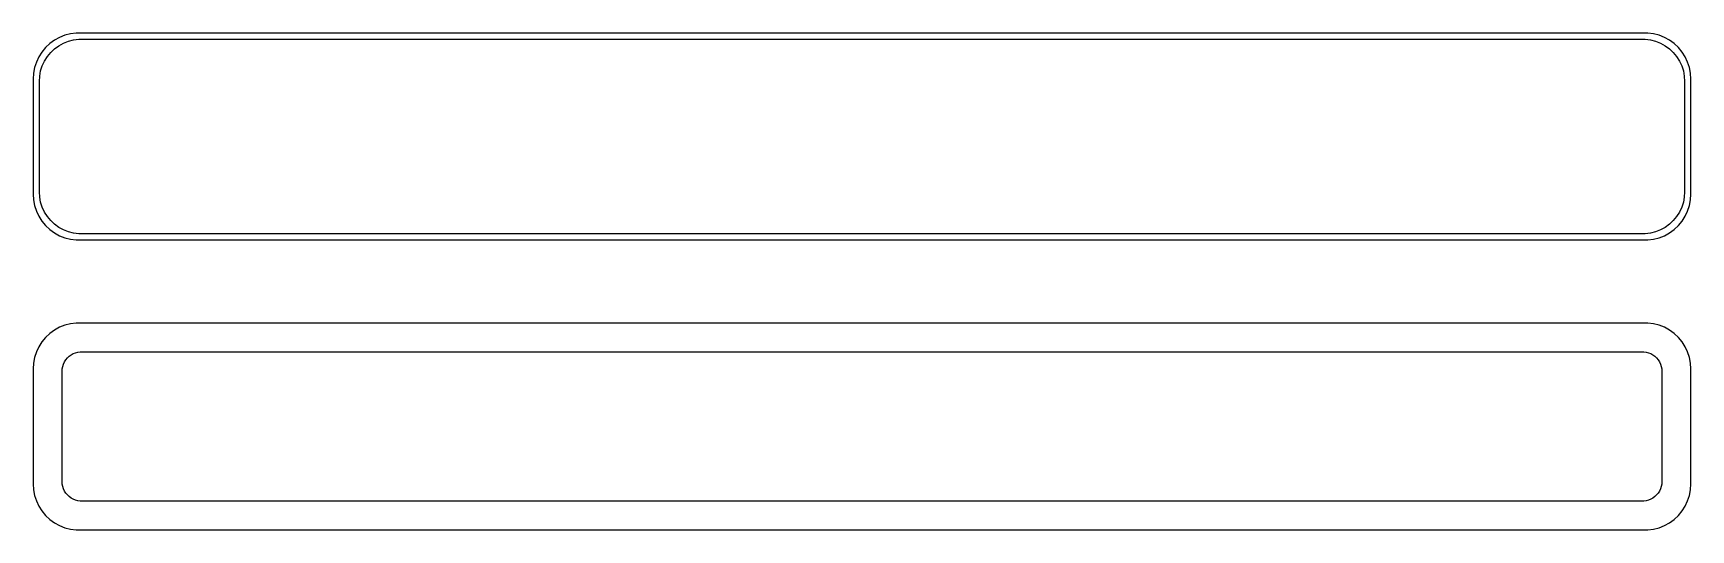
# Model space of a CAD drawing. Header units: metres. Extents: x -90 to 90, y 52 to 106.
import ezdxf

# ---------------------------------------------------------------- set-up
doc = ezdxf.new("R2010")
doc.units = ezdxf.units.M

msp = doc.modelspace()

# ---------------------------------------------------------------- linework, layer by layer
for p, q in [((-88.1871, 104.603), (-88.6448, 104.173)), ((-87.6791, 104.972), (-88.1871, 104.603)), ((-87.1289, 105.274), (-87.6791, 104.972)), ((-87.2032, 104.366), (-86.6994, 104.643)), ((-86.5451, 105.505), (-87.1289, 105.274)), ((-86.6994, 104.643), (-86.1648, 104.854)), ((-85.9369, 105.661), (-86.5451, 105.505)), ((-86.1648, 104.854), (-85.6079, 104.997)), ((-85.3139, 105.74), (-85.9369, 105.661)), ((-85.6079, 104.997), (-85.0375, 105.069)), ((85.3139, 105.74), (-85.3139, 105.74)), ((-85.0375, 105.069), (85.0375, 105.069)), ((85.0375, 105.069), (85.6079, 104.997)), ((85.9369, 105.661), (85.3139, 105.74)), ((85.6079, 104.997), (86.1648, 104.854)), ((86.5451, 105.505), (85.9369, 105.661)), ((86.1648, 104.854), (86.6994, 104.643)), ((87.1289, 105.274), (86.5451, 105.505)), ((86.6994, 104.643), (87.2032, 104.366)), ((87.6791, 104.972), (87.1289, 105.274)), ((88.1871, 104.603), (87.6791, 104.972)), ((88.6448, 104.173), (88.1871, 104.603)), ((-89.3815, 103.159), (-89.6489, 102.591)), ((-89.0451, 103.689), (-89.3815, 103.159)), ((-88.6448, 104.173), (-89.0451, 103.689)), ((-89.0069, 102.185), (-88.7621, 102.706)), ((-88.7621, 102.706), (-88.454, 103.191)), ((-88.454, 103.191), (-88.0875, 103.634)), ((-88.0875, 103.634), (-87.6684, 104.028)), ((-87.6684, 104.028), (-87.2032, 104.366)), ((87.2032, 104.366), (87.6684, 104.028)), ((87.6684, 104.028), (88.0875, 103.634)), ((88.0875, 103.634), (88.454, 103.191)), ((88.454, 103.191), (88.7621, 102.706)), ((89.0451, 103.689), (88.6448, 104.173)), ((88.7621, 102.706), (89.0069, 102.185)), ((89.3815, 103.159), (89.0451, 103.689)), ((89.6489, 102.591), (89.3815, 103.159)), ((-89.9606, 101.377), (-90, 100.75)), ((-89.8429, 101.993), (-89.9606, 101.377)), ((-89.6489, 102.591), (-89.8429, 101.993)), ((-89.3284, 100.5), (-89.2923, 101.074)), ((-89.2923, 101.074), (-89.1846, 101.639)), ((-89.1846, 101.639), (-89.0069, 102.185)), ((89.0069, 102.185), (89.1846, 101.639)), ((89.1846, 101.639), (89.2923, 101.074)), ((89.2923, 101.074), (89.3284, 100.5)), ((89.8429, 101.993), (89.6489, 102.591)), ((89.9606, 101.377), (89.8429, 101.993)), ((90, 100.75), (89.9606, 101.377)), ((-90, 100.75), (-90, 88.25)), ((-89.3284, 88.5), (-89.3284, 100.5)), ((89.3284, 100.5), (89.3284, 88.5)), ((90, 88.25), (90, 100.75)), ((-90, 88.25), (-89.9606, 87.6233)), ((-89.2923, 87.9262), (-89.3284, 88.5)), ((89.3284, 88.5), (89.2923, 87.9262)), ((89.9606, 87.6233), (90, 88.25)), ((-89.9606, 87.6233), (-89.8429, 87.0066)), ((-89.8429, 87.0066), (-89.6489, 86.4094)), ((-89.6489, 86.4094), (-89.3815, 85.8412)), ((-89.1846, 87.3614), (-89.2923, 87.9262)), ((-89.0069, 86.8146), (-89.1846, 87.3614)), ((-88.7621, 86.2943), (-89.0069, 86.8146)), ((89.0069, 86.8146), (88.7621, 86.2943)), ((89.1846, 87.3614), (89.0069, 86.8146)), ((89.2923, 87.9262), (89.1846, 87.3614)), ((89.3815, 85.8412), (89.6489, 86.4094)), ((89.6489, 86.4094), (89.8429, 87.0066)), ((89.8429, 87.0066), (89.9606, 87.6233)), ((-89.3815, 85.8412), (-89.0451, 85.3111)), ((-89.0451, 85.3111), (-88.6448, 84.8273)), ((-88.454, 85.8089), (-88.7621, 86.2943)), ((-88.6448, 84.8273), (-88.1871, 84.3974)), ((-88.0875, 85.3658), (-88.454, 85.8089)), ((-87.6684, 84.9723), (-88.0875, 85.3658)), ((-87.2032, 84.6343), (-87.6684, 84.9723)), ((-86.6994, 84.3573), (-87.2032, 84.6343)), ((87.2032, 84.6343), (86.6994, 84.3573)), ((87.6684, 84.9723), (87.2032, 84.6343)), ((88.0875, 85.3658), (87.6684, 84.9723)), ((88.454, 85.8089), (88.0875, 85.3658)), ((88.1871, 84.3974), (88.6448, 84.8273)), ((88.7621, 86.2943), (88.454, 85.8089)), ((88.6448, 84.8273), (89.0451, 85.3111)), ((89.0451, 85.3111), (89.3815, 85.8412)), ((-88.1871, 84.3974), (-87.6791, 84.0284)), ((-87.6791, 84.0284), (-87.1289, 83.7259)), ((-87.1289, 83.7259), (-86.5451, 83.4947)), ((-86.1648, 84.1456), (-86.6994, 84.3573)), ((-86.5451, 83.4947), (-85.9369, 83.3386)), ((-85.6079, 84.0027), (-86.1648, 84.1456)), ((-85.9369, 83.3386), (-85.3139, 83.2599)), ((-85.0375, 83.9306), (-85.6079, 84.0027)), ((-85.3139, 83.2599), (85.3139, 83.2599)), ((85.0375, 83.9306), (-85.0375, 83.9306)), ((85.6079, 84.0027), (85.0375, 83.9306)), ((85.3139, 83.2599), (85.9369, 83.3386)), ((86.1648, 84.1456), (85.6079, 84.0027)), ((85.9369, 83.3386), (86.5451, 83.4947)), ((86.6994, 84.3573), (86.1648, 84.1456)), ((86.5451, 83.4947), (87.1289, 83.7259)), ((87.1289, 83.7259), (87.6791, 84.0284)), ((87.6791, 84.0284), (88.1871, 84.3974)), ((-86.5451, 74.0053), (-87.1289, 73.7741)), ((-85.9369, 74.1614), (-86.5451, 74.0053)), ((-85.3139, 74.2401), (-85.9369, 74.1614)), ((85.3139, 74.2401), (-85.3139, 74.2401)), ((85.9369, 74.1614), (85.3139, 74.2401)), ((86.5451, 74.0053), (85.9369, 74.1614)), ((87.1289, 73.7741), (86.5451, 74.0053)), ((-89.0451, 72.1889), (-89.3815, 71.6588)), ((-88.6448, 72.6727), (-89.0451, 72.1889)), ((-88.1871, 73.1026), (-88.6448, 72.6727)), ((-87.6791, 73.4716), (-88.1871, 73.1026)), ((-87.1289, 73.7741), (-87.6791, 73.4716)), ((87.6791, 73.4716), (87.1289, 73.7741)), ((88.1871, 73.1026), (87.6791, 73.4716)), ((88.6448, 72.6727), (88.1871, 73.1026)), ((89.0451, 72.1889), (88.6448, 72.6727)), ((89.3815, 71.6588), (89.0451, 72.1889)), ((-89.8429, 70.4934), (-89.9606, 69.8767)), ((-89.6489, 71.0906), (-89.8429, 70.4934)), ((-89.3815, 71.6588), (-89.6489, 71.0906)), ((-86.5987, 70.0163), (-86.4567, 70.24)), ((-86.4567, 70.24), (-86.2879, 70.4441)), ((-86.2879, 70.4441), (-86.0947, 70.6255)), ((-86.0947, 70.6255), (-85.8804, 70.7812)), ((-85.8804, 70.7812), (-85.6482, 70.9088)), ((-85.6482, 70.9088), (-85.4019, 71.0064)), ((-85.4019, 71.0064), (-85.1453, 71.0723)), ((-85.1453, 71.0723), (-84.8825, 71.1055)), ((-84.8825, 71.1055), (84.8825, 71.1055)), ((84.8825, 71.1055), (85.1453, 71.0723)), ((85.1453, 71.0723), (85.4019, 71.0064)), ((85.4019, 71.0064), (85.6482, 70.9088)), ((85.6482, 70.9088), (85.8804, 70.7812)), ((85.8804, 70.7812), (86.0947, 70.6255)), ((86.0947, 70.6255), (86.2879, 70.4441)), ((86.2879, 70.4441), (86.4567, 70.24)), ((86.4567, 70.24), (86.5987, 70.0163)), ((89.6489, 71.0906), (89.3815, 71.6588)), ((89.8429, 70.4934), (89.6489, 71.0906)), ((89.9606, 69.8767), (89.8429, 70.4934)), ((-89.9606, 69.8767), (-90, 69.25)), ((-90, 69.25), (-90, 56.75)), ((-86.8596, 69), (-86.843, 69.2644)), ((-86.8596, 57), (-86.8596, 69)), ((-86.843, 69.2644), (-86.7934, 69.5246)), ((-86.7934, 69.5246), (-86.7115, 69.7766)), ((-86.7115, 69.7766), (-86.5987, 70.0163)), ((86.5987, 70.0163), (86.7115, 69.7766)), ((86.7115, 69.7766), (86.7934, 69.5246)), ((86.7934, 69.5246), (86.843, 69.2644)), ((86.843, 69.2644), (86.8596, 69)), ((86.8596, 69), (86.8596, 57)), ((90, 69.25), (89.9606, 69.8767)), ((90, 56.75), (90, 69.25)), ((-90, 56.75), (-89.9606, 56.1233)), ((-89.9606, 56.1233), (-89.8429, 55.5066)), ((-86.843, 56.7356), (-86.8596, 57)), ((-86.7934, 56.4754), (-86.843, 56.7356)), ((-86.7115, 56.2234), (-86.7934, 56.4754)), ((-86.5987, 55.9837), (-86.7115, 56.2234)), ((-86.4567, 55.76), (-86.5987, 55.9837)), ((86.5987, 55.9837), (86.4567, 55.76)), ((86.7115, 56.2234), (86.5987, 55.9837)), ((86.7934, 56.4754), (86.7115, 56.2234)), ((86.843, 56.7356), (86.7934, 56.4754)), ((86.8596, 57), (86.843, 56.7356)), ((89.8429, 55.5066), (89.9606, 56.1233)), ((89.9606, 56.1233), (90, 56.75)), ((-89.8429, 55.5066), (-89.6489, 54.9094)), ((-89.6489, 54.9094), (-89.3815, 54.3412)), ((-89.3815, 54.3412), (-89.0451, 53.8111)), ((-86.2879, 55.5559), (-86.4567, 55.76)), ((-86.0947, 55.3745), (-86.2879, 55.5559)), ((-85.8804, 55.2188), (-86.0947, 55.3745)), ((-85.6482, 55.0912), (-85.8804, 55.2188)), ((-85.4019, 54.9936), (-85.6482, 55.0912)), ((-85.1453, 54.9277), (-85.4019, 54.9936)), ((-84.8825, 54.8945), (-85.1453, 54.9277)), ((84.8825, 54.8945), (-84.8825, 54.8945)), ((85.1453, 54.9277), (84.8825, 54.8945)), ((85.4019, 54.9936), (85.1453, 54.9277)), ((85.6482, 55.0912), (85.4019, 54.9936)), ((85.8804, 55.2188), (85.6482, 55.0912)), ((86.0947, 55.3745), (85.8804, 55.2188)), ((86.2879, 55.5559), (86.0947, 55.3745)), ((86.4567, 55.76), (86.2879, 55.5559)), ((89.0451, 53.8111), (89.3815, 54.3412)), ((89.3815, 54.3412), (89.6489, 54.9094)), ((89.6489, 54.9094), (89.8429, 55.5066)), ((-89.0451, 53.8111), (-88.6448, 53.3273)), ((-88.6448, 53.3273), (-88.1871, 52.8974)), ((-88.1871, 52.8974), (-87.6791, 52.5284)), ((-87.6791, 52.5284), (-87.1289, 52.2259)), ((-87.1289, 52.2259), (-86.5451, 51.9947)), ((86.5451, 51.9947), (87.1289, 52.2259)), ((87.1289, 52.2259), (87.6791, 52.5284)), ((87.6791, 52.5284), (88.1871, 52.8974)), ((88.1871, 52.8974), (88.6448, 53.3273)), ((88.6448, 53.3273), (89.0451, 53.8111)), ((-86.5451, 51.9947), (-85.9369, 51.8386)), ((-85.9369, 51.8386), (-85.3139, 51.7599)), ((-85.3139, 51.7599), (85.3139, 51.7599)), ((85.3139, 51.7599), (85.9369, 51.8386)), ((85.9369, 51.8386), (86.5451, 51.9947))]:
    msp.add_line(p, q)

doc.saveas('drawing.dxf')
